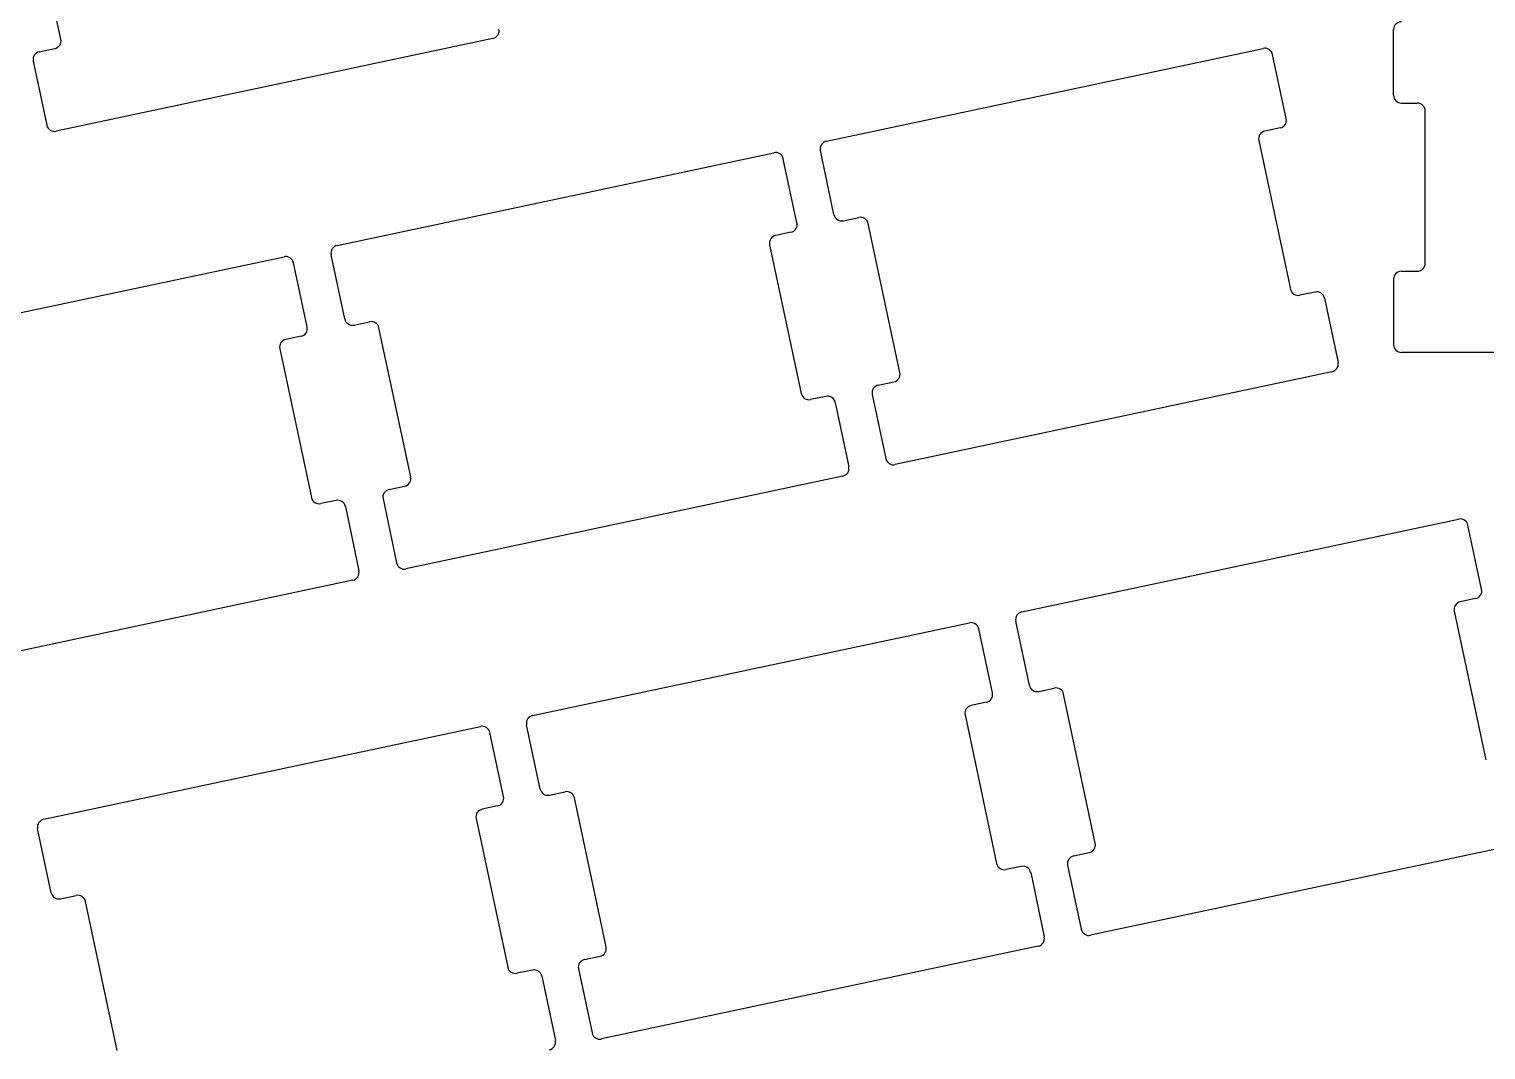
# Model space of a CAD drawing. Extents: x 7 to 394, y -192 to -46.
# Drawn here: x 212.8 to 268.3, y -128.3 to -89.4 of the extents above; entities that cross this region are included whole.
import ezdxf

# ---------------------------------------------------------------- set-up
doc = ezdxf.new("R2010")
doc.units = 0
doc.layers.add('Pcb_17aa', color=7, linetype='CONTINUOUS')

msp = doc.modelspace()

# ---------------------------------------------------------------- linework, layer by layer
at = {"layer": 'Pcb_17aa'}
for p, q in [((213.988, -89.7592), (212.781, -84.0802)), ((213.988, -89.7592, -1.6), (212.781, -84.0802, -1.6)), ((213.988, -89.7592), (212.781, -84.0802)), ((213.988, -89.7592, -1.6), (212.781, -84.0802, -1.6)), ((230.443, -89.7317), (213.809, -93.267)), ((230.443, -89.7317, -1.6), (213.809, -93.267, -1.6)), ((230.443, -89.7317), (213.809, -93.267)), ((230.443, -89.7317, -1.6), (213.809, -93.267, -1.6)), ((213.988, -89.7592), (213.988, -89.7592, -1.6)), ((213.988, -89.7592), (213.988, -89.7592, -1.6)), ((230.443, -89.7317), (230.443, -89.7317, -1.6)), ((230.443, -89.7317), (230.443, -89.7317, -1.6)), ((264.744, -89.3956), (264.744, -89.3956, -1.6)), ((264.744, -89.3956), (264.744, -89.3956, -1.6)), ((264.744, -91.8947), (264.744, -89.3956)), ((264.744, -91.8947, -1.6), (264.744, -89.3956, -1.6)), ((264.744, -91.8947), (264.744, -89.3956)), ((264.744, -91.8947, -1.6), (264.744, -89.3956, -1.6)), ((213.166, -90.2407), (213.757, -90.115)), ((213.166, -90.2407, -1.6), (213.757, -90.115, -1.6)), ((213.166, -90.2407), (213.757, -90.115)), ((213.166, -90.2407, -1.6), (213.757, -90.115, -1.6)), ((213.166, -90.2407), (213.166, -90.2407, -1.6)), ((213.166, -90.2407), (213.166, -90.2407, -1.6)), ((213.757, -90.115), (213.757, -90.115, -1.6)), ((213.757, -90.115), (213.757, -90.115, -1.6)), ((243.143, -93.644), (259.777, -90.1084)), ((243.143, -93.644, -1.6), (259.777, -90.1084, -1.6)), ((243.143, -93.644), (259.777, -90.1084)), ((243.143, -93.644, -1.6), (259.777, -90.1084, -1.6)), ((259.777, -90.1084), (259.777, -90.1084, -1.6)), ((259.777, -90.1084), (259.777, -90.1084, -1.6)), ((260.132, -90.3394), (260.132, -90.3394, -1.6)), ((260.654, -92.7834), (260.132, -90.3394)), ((260.654, -92.7834, -1.6), (260.132, -90.3394, -1.6)), ((260.132, -90.3394), (260.132, -90.3394, -1.6)), ((260.654, -92.7834), (260.132, -90.3394)), ((260.654, -92.7834, -1.6), (260.132, -90.3394, -1.6)), ((212.935, -90.5965), (212.935, -90.5965, -1.6)), ((212.935, -90.5965), (213.453, -93.036)), ((212.935, -90.5965, -1.6), (213.453, -93.036, -1.6)), ((212.935, -90.5965), (212.935, -90.5965, -1.6)), ((212.935, -90.5965), (213.453, -93.036)), ((212.935, -90.5965, -1.6), (213.453, -93.036, -1.6)), ((264.744, -91.8947), (264.744, -91.8947, -1.6)), ((264.744, -91.8947), (264.744, -91.8947, -1.6)), ((265.044, -92.1947), (265.648, -92.1941)), ((265.044, -92.1947, -1.6), (265.648, -92.1941, -1.6)), ((265.044, -92.1947), (265.648, -92.1941)), ((265.044, -92.1947, -1.6), (265.648, -92.1941, -1.6)), ((265.044, -92.1947), (265.044, -92.1947, -1.6)), ((265.044, -92.1947), (265.044, -92.1947, -1.6)), ((265.648, -92.1941), (265.648, -92.1941, -1.6)), ((265.648, -92.1941), (265.648, -92.1941, -1.6)), ((265.948, -92.4941), (265.948, -92.4941, -1.6)), ((265.948, -92.4941), (265.948, -92.4941, -1.6)), ((265.948, -98.3), (265.948, -92.4941)), ((265.948, -98.3, -1.6), (265.948, -92.4941, -1.6)), ((265.948, -98.3), (265.948, -92.4941)), ((265.948, -98.3, -1.6), (265.948, -92.4941, -1.6)), ((213.453, -93.036), (213.453, -93.036, -1.6)), ((213.453, -93.036), (213.453, -93.036, -1.6)), ((260.423, -93.1392), (259.842, -93.2625)), ((260.423, -93.1392, -1.6), (259.842, -93.2625, -1.6)), ((260.423, -93.1392), (259.842, -93.2625)), ((260.423, -93.1392, -1.6), (259.842, -93.2625, -1.6)), ((260.423, -93.1392), (260.423, -93.1392, -1.6)), ((260.423, -93.1392), (260.423, -93.1392, -1.6)), ((260.654, -92.7834), (260.654, -92.7834, -1.6)), ((260.654, -92.7834), (260.654, -92.7834, -1.6)), ((213.809, -93.267), (213.809, -93.267, -1.6)), ((213.809, -93.267), (213.809, -93.267, -1.6)), ((243.143, -93.644), (243.143, -93.644, -1.6)), ((243.143, -93.644), (243.143, -93.644, -1.6)), ((259.611, -93.6183), (259.611, -93.6183, -1.6)), ((259.611, -93.6183), (259.611, -93.6183, -1.6)), ((259.611, -93.6183), (260.815, -99.2824)), ((259.611, -93.6183, -1.6), (260.815, -99.2824, -1.6)), ((259.611, -93.6183), (260.815, -99.2824)), ((259.611, -93.6183, -1.6), (260.815, -99.2824, -1.6)), ((259.842, -93.2625), (259.842, -93.2625, -1.6)), ((259.842, -93.2625), (259.842, -93.2625, -1.6)), ((224.512, -97.6191), (241.146, -94.0835)), ((224.512, -97.6191, -1.6), (241.146, -94.0835, -1.6)), ((224.512, -97.6191), (241.146, -94.0835)), ((224.512, -97.6191, -1.6), (241.146, -94.0835, -1.6)), ((241.146, -94.0835), (241.146, -94.0835, -1.6)), ((241.146, -94.0835), (241.146, -94.0835, -1.6)), ((242.912, -93.9998), (242.912, -93.9998, -1.6)), ((242.912, -93.9998), (242.912, -93.9998, -1.6)), ((243.432, -96.4442), (242.912, -93.9998)), ((243.432, -96.4442, -1.6), (242.912, -93.9998, -1.6)), ((243.432, -96.4442), (242.912, -93.9998)), ((243.432, -96.4442, -1.6), (242.912, -93.9998, -1.6)), ((241.502, -94.3145), (241.502, -94.3145, -1.6)), ((242.023, -96.7585), (241.502, -94.3145)), ((242.023, -96.7585, -1.6), (241.502, -94.3145, -1.6)), ((241.502, -94.3145), (241.502, -94.3145, -1.6)), ((242.023, -96.7585), (241.502, -94.3145)), ((242.023, -96.7585, -1.6), (241.502, -94.3145, -1.6)), ((243.432, -96.4442), (243.432, -96.4442, -1.6)), ((243.432, -96.4442), (243.432, -96.4442, -1.6)), ((242.023, -96.7585), (242.023, -96.7585, -1.6)), ((242.023, -96.7585), (242.023, -96.7585, -1.6)), ((243.788, -96.6753), (244.378, -96.5491)), ((243.788, -96.6753, -1.6), (244.378, -96.5491, -1.6)), ((243.788, -96.6753), (244.378, -96.5491)), ((243.788, -96.6753, -1.6), (244.378, -96.5491, -1.6)), ((243.788, -96.6753), (243.788, -96.6753, -1.6)), ((243.788, -96.6753), (243.788, -96.6753, -1.6)), ((244.378, -96.5491), (244.378, -96.5491, -1.6)), ((244.378, -96.5491), (244.378, -96.5491, -1.6)), ((244.734, -96.7802), (244.734, -96.7802, -1.6)), ((244.734, -96.7802), (244.734, -96.7802, -1.6)), ((245.941, -102.459), (244.734, -96.7802)), ((245.941, -102.459, -1.6), (244.734, -96.7802, -1.6)), ((245.941, -102.459), (244.734, -96.7802)), ((245.941, -102.459, -1.6), (244.734, -96.7802, -1.6)), ((224.512, -97.6191), (224.512, -97.6191, -1.6)), ((224.512, -97.6191), (224.512, -97.6191, -1.6)), ((240.98, -97.5934), (240.98, -97.5934, -1.6)), ((240.98, -97.5934), (240.98, -97.5934, -1.6)), ((240.98, -97.5934), (242.184, -103.258)), ((240.98, -97.5934, -1.6), (242.184, -103.258, -1.6)), ((240.98, -97.5934), (242.184, -103.258)), ((240.98, -97.5934, -1.6), (242.184, -103.258, -1.6)), ((241.792, -97.1143), (241.211, -97.2376)), ((241.792, -97.1143, -1.6), (241.211, -97.2376, -1.6)), ((241.792, -97.1143), (241.211, -97.2376)), ((241.792, -97.1143, -1.6), (241.211, -97.2376, -1.6)), ((241.211, -97.2376), (241.211, -97.2376, -1.6)), ((241.211, -97.2376), (241.211, -97.2376, -1.6)), ((241.792, -97.1143), (241.792, -97.1143, -1.6)), ((241.792, -97.1143), (241.792, -97.1143, -1.6)), ((205.856, -101.581), (222.489, -98.0459)), ((205.856, -101.581, -1.6), (222.489, -98.0459, -1.6)), ((205.856, -101.581), (222.489, -98.0459)), ((205.856, -101.581, -1.6), (222.489, -98.0459, -1.6)), ((222.489, -98.0459), (222.489, -98.0459, -1.6)), ((222.489, -98.0459), (222.489, -98.0459, -1.6)), ((224.281, -97.9749), (224.281, -97.9749, -1.6)), ((224.281, -97.9749), (224.281, -97.9749, -1.6)), ((224.801, -100.419), (224.281, -97.9749)), ((224.801, -100.419, -1.6), (224.281, -97.9749, -1.6)), ((224.801, -100.419), (224.281, -97.9749)), ((224.801, -100.419, -1.6), (224.281, -97.9749, -1.6)), ((222.845, -98.2769), (222.845, -98.2769, -1.6)), ((223.367, -100.721), (222.845, -98.2769)), ((223.367, -100.721, -1.6), (222.845, -98.2769, -1.6)), ((222.845, -98.2769), (222.845, -98.2769, -1.6)), ((223.367, -100.721), (222.845, -98.2769)), ((223.367, -100.721, -1.6), (222.845, -98.2769, -1.6)), ((265.044, -98.6), (265.044, -98.6, -1.6)), ((265.044, -98.6), (265.044, -98.6, -1.6)), ((265.044, -98.6), (265.648, -98.6)), ((265.044, -98.6, -1.6), (265.648, -98.6, -1.6)), ((265.044, -98.6), (265.648, -98.6)), ((265.044, -98.6, -1.6), (265.648, -98.6, -1.6)), ((265.648, -98.6), (265.648, -98.6, -1.6)), ((265.648, -98.6), (265.648, -98.6, -1.6)), ((265.948, -98.3), (265.948, -98.3, -1.6)), ((265.948, -98.3), (265.948, -98.3, -1.6)), ((260.815, -99.2824), (260.815, -99.2824, -1.6)), ((260.815, -99.2824), (260.815, -99.2824, -1.6)), ((264.744, -98.9), (264.744, -98.9, -1.6)), ((264.744, -98.9), (264.744, -101.394)), ((264.744, -98.9, -1.6), (264.744, -101.394, -1.6)), ((264.744, -98.9), (264.744, -98.9, -1.6)), ((264.744, -98.9), (264.744, -101.394)), ((264.744, -98.9, -1.6), (264.744, -101.394, -1.6)), ((261.755, -99.3916), (261.171, -99.5135)), ((261.755, -99.3916, -1.6), (261.171, -99.5135, -1.6)), ((261.755, -99.3916), (261.171, -99.5135)), ((261.755, -99.3916, -1.6), (261.171, -99.5135, -1.6)), ((261.171, -99.5135), (261.171, -99.5135, -1.6)), ((261.171, -99.5135), (261.171, -99.5135, -1.6)), ((261.755, -99.3916), (261.755, -99.3916, -1.6)), ((261.755, -99.3916), (261.755, -99.3916, -1.6)), ((262.111, -99.6227), (262.111, -99.6227, -1.6)), ((262.111, -99.6227), (262.111, -99.6227, -1.6)), ((262.111, -99.6227), (262.627, -102.076)), ((262.111, -99.6227, -1.6), (262.627, -102.076, -1.6)), ((262.111, -99.6227), (262.627, -102.076)), ((262.111, -99.6227, -1.6), (262.627, -102.076, -1.6)), ((223.367, -100.721), (223.367, -100.721, -1.6)), ((223.367, -100.721), (223.367, -100.721, -1.6)), ((224.801, -100.419), (224.801, -100.419, -1.6)), ((224.801, -100.419), (224.801, -100.419, -1.6)), ((225.157, -100.65), (225.747, -100.524)), ((225.157, -100.65, -1.6), (225.747, -100.524, -1.6)), ((225.157, -100.65), (225.747, -100.524)), ((225.157, -100.65, -1.6), (225.747, -100.524, -1.6)), ((225.157, -100.65), (225.157, -100.65, -1.6)), ((225.157, -100.65), (225.157, -100.65, -1.6)), ((225.747, -100.524), (225.747, -100.524, -1.6)), ((225.747, -100.524), (225.747, -100.524, -1.6)), ((226.103, -100.755), (226.103, -100.755, -1.6)), ((226.103, -100.755), (226.103, -100.755, -1.6)), ((227.311, -106.434), (226.103, -100.755)), ((227.311, -106.434, -1.6), (226.103, -100.755, -1.6)), ((227.311, -106.434), (226.103, -100.755)), ((227.311, -106.434, -1.6), (226.103, -100.755, -1.6)), ((223.136, -101.077), (222.555, -101.2)), ((223.136, -101.077, -1.6), (222.555, -101.2, -1.6)), ((223.136, -101.077), (222.555, -101.2)), ((223.136, -101.077, -1.6), (222.555, -101.2, -1.6)), ((222.555, -101.2), (222.555, -101.2, -1.6)), ((222.555, -101.2), (222.555, -101.2, -1.6)), ((223.136, -101.077), (223.136, -101.077, -1.6)), ((223.136, -101.077), (223.136, -101.077, -1.6)), ((264.744, -101.394), (264.744, -101.394, -1.6)), ((264.744, -101.394), (264.744, -101.394, -1.6)), ((222.324, -101.556), (222.324, -101.556, -1.6)), ((222.324, -101.556), (222.324, -101.556, -1.6)), ((222.324, -101.556), (223.528, -107.22)), ((222.324, -101.556, -1.6), (223.528, -107.22, -1.6)), ((222.324, -101.556), (223.528, -107.22)), ((222.324, -101.556, -1.6), (223.528, -107.22, -1.6)), ((262.627, -102.076), (262.627, -102.076, -1.6)), ((262.627, -102.076), (262.627, -102.076, -1.6)), ((265.044, -101.694), (265.044, -101.694, -1.6)), ((282.049, -101.694), (265.044, -101.694)), ((282.049, -101.694, -1.6), (265.044, -101.694, -1.6)), ((265.044, -101.694), (265.044, -101.694, -1.6)), ((282.049, -101.694), (265.044, -101.694)), ((282.049, -101.694, -1.6), (265.044, -101.694, -1.6)), ((262.396, -102.432), (245.762, -105.967)), ((262.396, -102.432, -1.6), (245.762, -105.967, -1.6)), ((262.396, -102.432), (245.762, -105.967)), ((262.396, -102.432, -1.6), (245.762, -105.967, -1.6)), ((245.941, -102.459), (245.941, -102.459, -1.6)), ((245.941, -102.459), (245.941, -102.459, -1.6)), ((262.396, -102.432), (262.396, -102.432, -1.6)), ((262.396, -102.432), (262.396, -102.432, -1.6)), ((245.119, -102.941), (245.71, -102.815)), ((245.119, -102.941, -1.6), (245.71, -102.815, -1.6)), ((245.119, -102.941), (245.71, -102.815)), ((245.119, -102.941, -1.6), (245.71, -102.815, -1.6)), ((245.119, -102.941), (245.119, -102.941, -1.6)), ((245.119, -102.941), (245.119, -102.941, -1.6)), ((245.71, -102.815), (245.71, -102.815, -1.6)), ((245.71, -102.815), (245.71, -102.815, -1.6)), ((242.184, -103.258), (242.184, -103.258, -1.6)), ((242.184, -103.258), (242.184, -103.258, -1.6)), ((243.124, -103.367), (242.54, -103.489)), ((243.124, -103.367, -1.6), (242.54, -103.489, -1.6)), ((243.124, -103.367), (242.54, -103.489)), ((243.124, -103.367, -1.6), (242.54, -103.489, -1.6)), ((242.54, -103.489), (242.54, -103.489, -1.6)), ((242.54, -103.489), (242.54, -103.489, -1.6)), ((243.124, -103.367), (243.124, -103.367, -1.6)), ((243.124, -103.367), (243.124, -103.367, -1.6)), ((243.48, -103.598), (243.48, -103.598, -1.6)), ((243.48, -103.598), (243.48, -103.598, -1.6)), ((243.48, -103.598), (243.996, -106.051)), ((243.48, -103.598, -1.6), (243.996, -106.051, -1.6)), ((243.48, -103.598), (243.996, -106.051)), ((243.48, -103.598, -1.6), (243.996, -106.051, -1.6)), ((244.888, -103.296), (244.888, -103.296, -1.6)), ((244.888, -103.296), (245.407, -105.736)), ((244.888, -103.296, -1.6), (245.407, -105.736, -1.6)), ((244.888, -103.296), (244.888, -103.296, -1.6)), ((244.888, -103.296), (245.407, -105.736)), ((244.888, -103.296, -1.6), (245.407, -105.736, -1.6)), ((245.407, -105.736), (245.407, -105.736, -1.6)), ((245.407, -105.736), (245.407, -105.736, -1.6)), ((243.765, -106.407), (227.131, -109.942)), ((243.765, -106.407, -1.6), (227.131, -109.942, -1.6)), ((243.765, -106.407), (227.131, -109.942)), ((243.765, -106.407, -1.6), (227.131, -109.942, -1.6)), ((227.311, -106.434), (227.311, -106.434, -1.6)), ((227.311, -106.434), (227.311, -106.434, -1.6)), ((243.765, -106.407), (243.765, -106.407, -1.6)), ((243.765, -106.407), (243.765, -106.407, -1.6)), ((243.996, -106.051), (243.996, -106.051, -1.6)), ((243.996, -106.051), (243.996, -106.051, -1.6)), ((245.762, -105.967), (245.762, -105.967, -1.6)), ((245.762, -105.967), (245.762, -105.967, -1.6)), ((226.488, -106.916), (227.079, -106.79)), ((226.488, -106.916, -1.6), (227.079, -106.79, -1.6)), ((226.488, -106.916), (227.079, -106.79)), ((226.488, -106.916, -1.6), (227.079, -106.79, -1.6)), ((226.488, -106.916), (226.488, -106.916, -1.6)), ((226.488, -106.916), (226.488, -106.916, -1.6)), ((227.079, -106.79), (227.079, -106.79, -1.6)), ((227.079, -106.79), (227.079, -106.79, -1.6)), ((223.528, -107.22), (223.528, -107.22, -1.6)), ((223.528, -107.22), (223.528, -107.22, -1.6)), ((224.468, -107.329), (223.884, -107.451)), ((224.468, -107.329, -1.6), (223.884, -107.451, -1.6)), ((224.468, -107.329), (223.884, -107.451)), ((224.468, -107.329, -1.6), (223.884, -107.451, -1.6)), ((223.884, -107.451), (223.884, -107.451, -1.6)), ((223.884, -107.451), (223.884, -107.451, -1.6)), ((224.468, -107.329), (224.468, -107.329, -1.6)), ((224.468, -107.329), (224.468, -107.329, -1.6)), ((224.823, -107.56), (224.823, -107.56, -1.6)), ((224.823, -107.56), (224.823, -107.56, -1.6)), ((224.823, -107.56), (225.34, -110.013)), ((224.823, -107.56, -1.6), (225.34, -110.013, -1.6)), ((224.823, -107.56), (225.34, -110.013)), ((224.823, -107.56, -1.6), (225.34, -110.013, -1.6)), ((226.257, -107.272), (226.257, -107.272, -1.6)), ((226.257, -107.272), (226.776, -109.711)), ((226.257, -107.272, -1.6), (226.776, -109.711, -1.6)), ((226.257, -107.272), (226.257, -107.272, -1.6)), ((226.257, -107.272), (226.776, -109.711)), ((226.257, -107.272, -1.6), (226.776, -109.711, -1.6)), ((250.585, -111.576), (267.219, -108.041)), ((250.585, -111.576, -1.6), (267.219, -108.041, -1.6)), ((250.585, -111.576), (267.219, -108.041)), ((250.585, -111.576, -1.6), (267.219, -108.041, -1.6)), ((267.219, -108.041), (267.219, -108.041, -1.6)), ((267.219, -108.041), (267.219, -108.041, -1.6)), ((267.575, -108.272), (267.575, -108.272, -1.6)), ((268.096, -110.716), (267.575, -108.272)), ((268.096, -110.716, -1.6), (267.575, -108.272, -1.6)), ((267.575, -108.272), (267.575, -108.272, -1.6)), ((268.096, -110.716), (267.575, -108.272)), ((268.096, -110.716, -1.6), (267.575, -108.272, -1.6)), ((226.776, -109.711), (226.776, -109.711, -1.6)), ((226.776, -109.711), (226.776, -109.711, -1.6)), ((225.109, -110.369), (208.475, -113.905)), ((225.109, -110.369, -1.6), (208.475, -113.905, -1.6)), ((225.109, -110.369), (208.475, -113.905)), ((225.109, -110.369, -1.6), (208.475, -113.905, -1.6)), ((225.109, -110.369), (225.109, -110.369, -1.6)), ((225.109, -110.369), (225.109, -110.369, -1.6)), ((225.34, -110.013), (225.34, -110.013, -1.6)), ((225.34, -110.013), (225.34, -110.013, -1.6)), ((227.131, -109.942), (227.131, -109.942, -1.6)), ((227.131, -109.942), (227.131, -109.942, -1.6)), ((268.096, -110.716), (268.096, -110.716, -1.6)), ((268.096, -110.716), (268.096, -110.716, -1.6)), ((267.865, -111.072), (267.284, -111.195)), ((267.865, -111.072, -1.6), (267.284, -111.195, -1.6)), ((267.865, -111.072), (267.284, -111.195)), ((267.865, -111.072, -1.6), (267.284, -111.195, -1.6)), ((267.284, -111.195), (267.284, -111.195, -1.6)), ((267.284, -111.195), (267.284, -111.195, -1.6)), ((267.865, -111.072), (267.865, -111.072, -1.6)), ((267.865, -111.072), (267.865, -111.072, -1.6)), ((231.954, -115.526), (248.588, -111.99)), ((231.954, -115.526, -1.6), (248.588, -111.99, -1.6)), ((231.954, -115.526), (248.588, -111.99)), ((231.954, -115.526, -1.6), (248.588, -111.99, -1.6)), ((248.588, -111.99), (248.588, -111.99, -1.6)), ((248.588, -111.99), (248.588, -111.99, -1.6)), ((250.354, -111.932), (250.354, -111.932, -1.6)), ((250.354, -111.932), (250.354, -111.932, -1.6)), ((250.874, -114.377), (250.354, -111.932)), ((250.874, -114.377, -1.6), (250.354, -111.932, -1.6)), ((250.874, -114.377), (250.354, -111.932)), ((250.874, -114.377, -1.6), (250.354, -111.932, -1.6)), ((250.585, -111.576), (250.585, -111.576, -1.6)), ((250.585, -111.576), (250.585, -111.576, -1.6)), ((267.053, -111.551), (267.053, -111.551, -1.6)), ((267.053, -111.551), (267.053, -111.551, -1.6)), ((267.053, -111.551), (268.257, -117.215)), ((267.053, -111.551, -1.6), (268.257, -117.215, -1.6)), ((267.053, -111.551), (268.257, -117.215)), ((267.053, -111.551, -1.6), (268.257, -117.215, -1.6)), ((248.944, -112.222), (248.944, -112.222, -1.6)), ((249.466, -114.666), (248.944, -112.222)), ((249.466, -114.666, -1.6), (248.944, -112.222, -1.6)), ((248.944, -112.222), (248.944, -112.222, -1.6)), ((249.466, -114.666), (248.944, -112.222)), ((249.466, -114.666, -1.6), (248.944, -112.222, -1.6)), ((249.466, -114.666), (249.466, -114.666, -1.6)), ((249.466, -114.666), (249.466, -114.666, -1.6)), ((250.874, -114.377), (250.874, -114.377, -1.6)), ((250.874, -114.377), (250.874, -114.377, -1.6)), ((251.23, -114.608), (251.82, -114.482)), ((251.23, -114.608, -1.6), (251.82, -114.482, -1.6)), ((251.23, -114.608), (251.82, -114.482)), ((251.23, -114.608, -1.6), (251.82, -114.482, -1.6)), ((251.23, -114.608), (251.23, -114.608, -1.6)), ((251.23, -114.608), (251.23, -114.608, -1.6)), ((251.82, -114.482), (251.82, -114.482, -1.6)), ((251.82, -114.482), (251.82, -114.482, -1.6)), ((252.176, -114.713), (252.176, -114.713, -1.6)), ((252.176, -114.713), (252.176, -114.713, -1.6)), ((253.384, -120.392), (252.176, -114.713)), ((253.384, -120.392, -1.6), (252.176, -114.713, -1.6)), ((253.384, -120.392), (252.176, -114.713)), ((253.384, -120.392, -1.6), (252.176, -114.713, -1.6)), ((249.235, -115.021), (248.653, -115.145)), ((249.235, -115.021, -1.6), (248.653, -115.145, -1.6)), ((249.235, -115.021), (248.653, -115.145)), ((249.235, -115.021, -1.6), (248.653, -115.145, -1.6)), ((248.653, -115.145), (248.653, -115.145, -1.6)), ((248.653, -115.145), (248.653, -115.145, -1.6)), ((249.235, -115.021), (249.235, -115.021, -1.6)), ((249.235, -115.021), (249.235, -115.021, -1.6)), ((213.336, -119.476), (229.97, -115.94)), ((213.336, -119.476, -1.6), (229.97, -115.94, -1.6)), ((213.336, -119.476), (229.97, -115.94)), ((213.336, -119.476, -1.6), (229.97, -115.94, -1.6)), ((229.97, -115.94), (229.97, -115.94, -1.6)), ((229.97, -115.94), (229.97, -115.94, -1.6)), ((231.723, -115.882), (231.723, -115.882, -1.6)), ((231.723, -115.882), (231.723, -115.882, -1.6)), ((232.243, -118.326), (231.723, -115.882)), ((232.243, -118.326, -1.6), (231.723, -115.882, -1.6)), ((232.243, -118.326), (231.723, -115.882)), ((232.243, -118.326, -1.6), (231.723, -115.882, -1.6)), ((231.954, -115.526), (231.954, -115.526, -1.6)), ((231.954, -115.526), (231.954, -115.526, -1.6)), ((248.422, -115.5), (248.422, -115.5, -1.6)), ((248.422, -115.5), (248.422, -115.5, -1.6)), ((248.422, -115.5), (249.626, -121.165)), ((248.422, -115.5, -1.6), (249.626, -121.165, -1.6)), ((248.422, -115.5), (249.626, -121.165)), ((248.422, -115.5, -1.6), (249.626, -121.165, -1.6)), ((230.326, -116.171), (230.326, -116.171, -1.6)), ((230.847, -118.615), (230.326, -116.171)), ((230.847, -118.615, -1.6), (230.326, -116.171, -1.6)), ((230.326, -116.171), (230.326, -116.171, -1.6)), ((230.847, -118.615), (230.326, -116.171)), ((230.847, -118.615, -1.6), (230.326, -116.171, -1.6)), ((268.257, -117.215), (268.257, -117.215, -1.6)), ((268.257, -117.215), (268.257, -117.215, -1.6)), ((230.847, -118.615), (230.847, -118.615, -1.6)), ((230.847, -118.615), (230.847, -118.615, -1.6)), ((232.243, -118.326), (232.243, -118.326, -1.6)), ((232.243, -118.326), (232.243, -118.326, -1.6)), ((232.599, -118.557), (233.19, -118.431)), ((232.599, -118.557, -1.6), (233.19, -118.431, -1.6)), ((232.599, -118.557), (233.19, -118.431)), ((232.599, -118.557, -1.6), (233.19, -118.431, -1.6)), ((232.599, -118.557), (232.599, -118.557, -1.6)), ((232.599, -118.557), (232.599, -118.557, -1.6)), ((233.19, -118.431), (233.19, -118.431, -1.6)), ((233.19, -118.431), (233.19, -118.431, -1.6)), ((233.545, -118.662), (233.545, -118.662, -1.6)), ((233.545, -118.662), (233.545, -118.662, -1.6)), ((234.753, -124.341), (233.545, -118.662)), ((234.753, -124.341, -1.6), (233.545, -118.662, -1.6)), ((234.753, -124.341), (233.545, -118.662)), ((234.753, -124.341, -1.6), (233.545, -118.662, -1.6)), ((230.616, -118.971), (230.035, -119.094)), ((230.616, -118.971, -1.6), (230.035, -119.094, -1.6)), ((230.616, -118.971), (230.035, -119.094)), ((230.616, -118.971, -1.6), (230.035, -119.094, -1.6)), ((230.035, -119.094), (230.035, -119.094, -1.6)), ((230.035, -119.094), (230.035, -119.094, -1.6)), ((230.616, -118.971), (230.616, -118.971, -1.6)), ((230.616, -118.971), (230.616, -118.971, -1.6)), ((213.336, -119.476), (213.336, -119.476, -1.6)), ((213.336, -119.476), (213.336, -119.476, -1.6)), ((229.804, -119.45), (229.804, -119.45, -1.6)), ((229.804, -119.45), (229.804, -119.45, -1.6)), ((229.804, -119.45), (231.008, -125.114)), ((229.804, -119.45, -1.6), (231.008, -125.114, -1.6)), ((229.804, -119.45), (231.008, -125.114)), ((229.804, -119.45, -1.6), (231.008, -125.114, -1.6)), ((213.105, -119.832), (213.105, -119.832, -1.6)), ((213.105, -119.832), (213.105, -119.832, -1.6)), ((213.625, -122.276), (213.105, -119.832)), ((213.625, -122.276, -1.6), (213.105, -119.832, -1.6)), ((213.625, -122.276), (213.105, -119.832)), ((213.625, -122.276, -1.6), (213.105, -119.832, -1.6)), ((269.838, -120.364), (253.205, -123.899)), ((269.838, -120.364, -1.6), (253.205, -123.899, -1.6)), ((269.838, -120.364), (253.205, -123.899)), ((269.838, -120.364, -1.6), (253.205, -123.899, -1.6)), ((252.561, -120.873), (253.153, -120.747)), ((252.561, -120.873, -1.6), (253.153, -120.747, -1.6)), ((252.561, -120.873), (253.153, -120.747)), ((252.561, -120.873, -1.6), (253.153, -120.747, -1.6)), ((252.561, -120.873), (252.561, -120.873, -1.6)), ((252.561, -120.873), (252.561, -120.873, -1.6)), ((253.153, -120.747), (253.153, -120.747, -1.6)), ((253.153, -120.747), (253.153, -120.747, -1.6)), ((253.384, -120.392), (253.384, -120.392, -1.6)), ((253.384, -120.392), (253.384, -120.392, -1.6)), ((249.626, -121.165), (249.626, -121.165, -1.6)), ((249.626, -121.165), (249.626, -121.165, -1.6)), ((250.566, -121.274), (249.982, -121.396)), ((250.566, -121.274, -1.6), (249.982, -121.396, -1.6)), ((250.566, -121.274), (249.982, -121.396)), ((250.566, -121.274, -1.6), (249.982, -121.396, -1.6)), ((249.982, -121.396), (249.982, -121.396, -1.6)), ((249.982, -121.396), (249.982, -121.396, -1.6)), ((250.566, -121.274), (250.566, -121.274, -1.6)), ((250.566, -121.274), (250.566, -121.274, -1.6)), ((252.33, -121.229), (252.33, -121.229, -1.6)), ((252.33, -121.229), (252.849, -123.668)), ((252.33, -121.229, -1.6), (252.849, -123.668, -1.6)), ((252.33, -121.229), (252.33, -121.229, -1.6)), ((252.33, -121.229), (252.849, -123.668)), ((252.33, -121.229, -1.6), (252.849, -123.668, -1.6)), ((250.922, -121.505), (250.922, -121.505, -1.6)), ((250.922, -121.505), (250.922, -121.505, -1.6)), ((250.922, -121.505), (251.438, -123.958)), ((250.922, -121.505, -1.6), (251.438, -123.958, -1.6)), ((250.922, -121.505), (251.438, -123.958)), ((250.922, -121.505, -1.6), (251.438, -123.958, -1.6)), ((213.625, -122.276), (213.625, -122.276, -1.6)), ((213.625, -122.276), (213.625, -122.276, -1.6)), ((213.981, -122.507), (214.571, -122.381)), ((213.981, -122.507, -1.6), (214.571, -122.381, -1.6)), ((213.981, -122.507), (214.571, -122.381)), ((213.981, -122.507, -1.6), (214.571, -122.381, -1.6)), ((213.981, -122.507), (213.981, -122.507, -1.6)), ((213.981, -122.507), (213.981, -122.507, -1.6)), ((214.571, -122.381), (214.571, -122.381, -1.6)), ((214.571, -122.381), (214.571, -122.381, -1.6)), ((214.927, -122.612), (214.927, -122.612, -1.6)), ((214.927, -122.612), (214.927, -122.612, -1.6)), ((216.135, -128.291), (214.927, -122.612)), ((216.135, -128.291, -1.6), (214.927, -122.612, -1.6)), ((216.135, -128.291), (214.927, -122.612)), ((216.135, -128.291, -1.6), (214.927, -122.612, -1.6)), ((252.849, -123.668), (252.849, -123.668, -1.6)), ((252.849, -123.668), (252.849, -123.668, -1.6)), ((251.438, -123.958), (251.438, -123.958, -1.6)), ((251.438, -123.958), (251.438, -123.958, -1.6)), ((253.205, -123.899), (253.205, -123.899, -1.6)), ((253.205, -123.899), (253.205, -123.899, -1.6)), ((233.93, -124.823), (234.522, -124.697)), ((233.93, -124.823, -1.6), (234.522, -124.697, -1.6)), ((233.93, -124.823), (234.522, -124.697)), ((233.93, -124.823, -1.6), (234.522, -124.697, -1.6)), ((234.522, -124.697), (234.522, -124.697, -1.6)), ((234.522, -124.697), (234.522, -124.697, -1.6)), ((251.207, -124.314), (234.574, -127.849)), ((251.207, -124.314, -1.6), (234.574, -127.849, -1.6)), ((251.207, -124.314), (234.574, -127.849)), ((251.207, -124.314, -1.6), (234.574, -127.849, -1.6)), ((234.753, -124.341), (234.753, -124.341, -1.6)), ((234.753, -124.341), (234.753, -124.341, -1.6)), ((251.207, -124.314), (251.207, -124.314, -1.6)), ((251.207, -124.314), (251.207, -124.314, -1.6)), ((231.008, -125.114), (231.008, -125.114, -1.6)), ((231.008, -125.114), (231.008, -125.114, -1.6)), ((231.948, -125.223), (231.364, -125.345)), ((231.948, -125.223, -1.6), (231.364, -125.345, -1.6)), ((231.948, -125.223), (231.364, -125.345)), ((231.948, -125.223, -1.6), (231.364, -125.345, -1.6)), ((231.364, -125.345), (231.364, -125.345, -1.6)), ((231.364, -125.345), (231.364, -125.345, -1.6)), ((231.948, -125.223), (231.948, -125.223, -1.6)), ((231.948, -125.223), (231.948, -125.223, -1.6)), ((233.699, -125.179), (233.699, -125.179, -1.6)), ((233.699, -125.179), (234.218, -127.618)), ((233.699, -125.179, -1.6), (234.218, -127.618, -1.6)), ((233.699, -125.179), (233.699, -125.179, -1.6)), ((233.699, -125.179), (234.218, -127.618)), ((233.699, -125.179, -1.6), (234.218, -127.618, -1.6)), ((233.93, -124.823), (233.93, -124.823, -1.6)), ((233.93, -124.823), (233.93, -124.823, -1.6)), ((232.304, -125.455), (232.304, -125.455, -1.6)), ((232.304, -125.455), (232.304, -125.455, -1.6)), ((232.304, -125.455), (232.82, -127.908)), ((232.304, -125.455, -1.6), (232.82, -127.908, -1.6)), ((232.304, -125.455), (232.82, -127.908)), ((232.304, -125.455, -1.6), (232.82, -127.908, -1.6)), ((232.82, -127.908), (232.82, -127.908, -1.6)), ((232.82, -127.908), (232.82, -127.908, -1.6)), ((234.218, -127.618), (234.218, -127.618, -1.6)), ((234.218, -127.618), (234.218, -127.618, -1.6)), ((234.574, -127.849), (234.574, -127.849, -1.6)), ((234.574, -127.849), (234.574, -127.849, -1.6))]:
    msp.add_line(p, q, dxfattribs=at)
for centre, start, end in [((265.044, -89.3956), 90, 180), ((265.044, -89.3956, -1.6), 90, 180), ((265.044, -89.3956), 90, 180), ((265.044, -89.3956, -1.6), 90, 180), ((213.695, -89.8215), -78, 12), ((213.695, -89.8215, -1.6), -78, 12), ((213.695, -89.8215), -78, 12), ((213.695, -89.8215, -1.6), -78, 12), ((230.381, -89.4383), -78, 12), ((230.381, -89.4383, -1.6), -78, 12), ((230.381, -89.4383), -78, 12), ((230.381, -89.4383, -1.6), -78, 12), ((213.228, -90.5341), 102, -168), ((213.228, -90.5341, -1.6), 102, -168), ((213.228, -90.5341), 102, -168), ((213.228, -90.5341, -1.6), 102, -168), ((259.839, -90.4018), 12, 102), ((259.839, -90.4018, -1.6), 12, 102), ((259.839, -90.4018), 12, 102), ((259.839, -90.4018, -1.6), 12, 102), ((265.044, -91.8947), 180, -90), ((265.044, -91.8947, -1.6), 180, -90), ((265.044, -91.8947), 180, -90), ((265.044, -91.8947, -1.6), 180, -90), ((265.648, -92.4941), 0, 90), ((265.648, -92.4941, -1.6), 0, 90), ((265.648, -92.4941), 0, 90), ((265.648, -92.4941, -1.6), 0, 90), ((213.747, -92.9736), -168, -78), ((213.747, -92.9736, -1.6), -168, -78), ((213.747, -92.9736), -168, -78), ((213.747, -92.9736, -1.6), -168, -78), ((260.361, -92.8458), -78, 12), ((260.361, -92.8458, -1.6), -78, 12), ((260.361, -92.8458), -78, 12), ((260.361, -92.8458, -1.6), -78, 12), ((243.205, -93.9374), 102, -168), ((243.205, -93.9374, -1.6), 102, -168), ((243.205, -93.9374), 102, -168), ((243.205, -93.9374, -1.6), 102, -168), ((259.904, -93.5559), 102, -168), ((259.904, -93.5559, -1.6), 102, -168), ((259.904, -93.5559), 102, -168), ((259.904, -93.5559, -1.6), 102, -168), ((241.208, -94.3769), 12, 102), ((241.208, -94.3769, -1.6), 12, 102), ((241.208, -94.3769), 12, 102), ((241.208, -94.3769, -1.6), 12, 102), ((243.725, -96.3818), -168, -78), ((243.725, -96.3818, -1.6), -168, -78), ((243.725, -96.3818), -168, -78), ((243.725, -96.3818, -1.6), -168, -78), ((241.73, -96.8209), -78, 12), ((241.73, -96.8209, -1.6), -78, 12), ((241.73, -96.8209), -78, 12), ((241.73, -96.8209, -1.6), -78, 12), ((244.441, -96.8426), 12, 102), ((244.441, -96.8426, -1.6), 12, 102), ((244.441, -96.8426), 12, 102), ((244.441, -96.8426, -1.6), 12, 102), ((224.574, -97.9125), 102, -168), ((224.574, -97.9125, -1.6), 102, -168), ((224.574, -97.9125), 102, -168), ((224.574, -97.9125, -1.6), 102, -168), ((241.274, -97.531), 102, -168), ((241.274, -97.531, -1.6), 102, -168), ((241.274, -97.531), 102, -168), ((241.274, -97.531, -1.6), 102, -168), ((222.552, -98.3393), 12, 102), ((222.552, -98.3393, -1.6), 12, 102), ((222.552, -98.3393), 12, 102), ((222.552, -98.3393, -1.6), 12, 102), ((265.044, -98.9), 90, 180), ((265.044, -98.9, -1.6), 90, 180), ((265.044, -98.9), 90, 180), ((265.044, -98.9, -1.6), 90, 180), ((265.648, -98.3), -90, 0), ((265.648, -98.3, -1.6), -90, 0), ((265.648, -98.3), -90, 0), ((265.648, -98.3, -1.6), -90, 0), ((261.108, -99.22), -168, -78), ((261.108, -99.22, -1.6), -168, -78), ((261.108, -99.22), -168, -78), ((261.108, -99.22, -1.6), -168, -78), ((261.817, -99.6851), 12, 102), ((261.817, -99.6851, -1.6), 12, 102), ((261.817, -99.6851), 12, 102), ((261.817, -99.6851, -1.6), 12, 102), ((223.074, -100.783), -78, 12), ((223.074, -100.783, -1.6), -78, 12), ((223.074, -100.783), -78, 12), ((223.074, -100.783, -1.6), -78, 12), ((225.094, -100.357), -168, -78), ((225.094, -100.357, -1.6), -168, -78), ((225.094, -100.357), -168, -78), ((225.094, -100.357, -1.6), -168, -78), ((225.81, -100.818), 12, 102), ((225.81, -100.818, -1.6), 12, 102), ((225.81, -100.818), 12, 102), ((225.81, -100.818, -1.6), 12, 102), ((222.617, -101.493), 102, -168), ((222.617, -101.493, -1.6), 102, -168), ((222.617, -101.493), 102, -168), ((222.617, -101.493, -1.6), 102, -168), ((265.044, -101.394), 180, -90), ((265.044, -101.394, -1.6), 180, -90), ((265.044, -101.394), 180, -90), ((265.044, -101.394, -1.6), 180, -90), ((262.334, -102.138), -78, 12), ((262.334, -102.138, -1.6), -78, 12), ((262.334, -102.138), -78, 12), ((262.334, -102.138, -1.6), -78, 12), ((245.648, -102.522), -78, 12), ((245.648, -102.522, -1.6), -78, 12), ((245.648, -102.522), -78, 12), ((245.648, -102.522, -1.6), -78, 12), ((245.181, -103.234), 102, -168), ((245.181, -103.234, -1.6), 102, -168), ((245.181, -103.234), 102, -168), ((245.181, -103.234, -1.6), 102, -168), ((242.477, -103.195), -168, -78), ((242.477, -103.195, -1.6), -168, -78), ((242.477, -103.195), -168, -78), ((242.477, -103.195, -1.6), -168, -78), ((243.186, -103.66), 12, 102), ((243.186, -103.66, -1.6), 12, 102), ((243.186, -103.66), 12, 102), ((243.186, -103.66, -1.6), 12, 102), ((245.7, -105.674), -168, -78), ((245.7, -105.674, -1.6), -168, -78), ((245.7, -105.674), -168, -78), ((245.7, -105.674, -1.6), -168, -78), ((227.017, -106.497), -78, 12), ((227.017, -106.497, -1.6), -78, 12), ((227.017, -106.497), -78, 12), ((227.017, -106.497, -1.6), -78, 12), ((243.703, -106.113), -78, 12), ((243.703, -106.113, -1.6), -78, 12), ((243.703, -106.113), -78, 12), ((243.703, -106.113, -1.6), -78, 12), ((226.551, -107.209), 102, -168), ((226.551, -107.209, -1.6), 102, -168), ((226.551, -107.209), 102, -168), ((226.551, -107.209, -1.6), 102, -168), ((223.821, -107.158), -168, -78), ((223.821, -107.158, -1.6), -168, -78), ((223.821, -107.158), -168, -78), ((223.821, -107.158, -1.6), -168, -78), ((224.53, -107.623), 12, 102), ((224.53, -107.623, -1.6), 12, 102), ((224.53, -107.623), 12, 102), ((224.53, -107.623, -1.6), 12, 102), ((267.281, -108.334), 12, 102), ((267.281, -108.334, -1.6), 12, 102), ((267.281, -108.334), 12, 102), ((267.281, -108.334, -1.6), 12, 102), ((227.069, -109.649), -168, -78), ((227.069, -109.649, -1.6), -168, -78), ((227.069, -109.649), -168, -78), ((227.069, -109.649, -1.6), -168, -78), ((225.047, -110.076), -78, 12), ((225.047, -110.076, -1.6), -78, 12), ((225.047, -110.076), -78, 12), ((225.047, -110.076, -1.6), -78, 12), ((267.803, -110.778), -78, 12), ((267.803, -110.778, -1.6), -78, 12), ((267.803, -110.778), -78, 12), ((267.803, -110.778, -1.6), -78, 12), ((267.347, -111.488), 102, -168), ((267.347, -111.488, -1.6), 102, -168), ((267.347, -111.488), 102, -168), ((267.347, -111.488, -1.6), 102, -168), ((248.65, -112.284), 12, 102), ((248.65, -112.284, -1.6), 12, 102), ((248.65, -112.284), 12, 102), ((248.65, -112.284, -1.6), 12, 102), ((250.648, -111.87), 102, -168), ((250.648, -111.87, -1.6), 102, -168), ((250.648, -111.87), 102, -168), ((250.648, -111.87, -1.6), 102, -168), ((249.172, -114.728), -78, 12), ((249.172, -114.728, -1.6), -78, 12), ((249.172, -114.728), -78, 12), ((249.172, -114.728, -1.6), -78, 12), ((251.167, -114.314), -168, -78), ((251.167, -114.314, -1.6), -168, -78), ((251.167, -114.314), -168, -78), ((251.167, -114.314, -1.6), -168, -78), ((251.883, -114.775), 12, 102), ((251.883, -114.775, -1.6), 12, 102), ((251.883, -114.775), 12, 102), ((251.883, -114.775, -1.6), 12, 102), ((248.716, -115.438), 102, -168), ((248.716, -115.438, -1.6), 102, -168), ((248.716, -115.438), 102, -168), ((248.716, -115.438, -1.6), 102, -168), ((230.032, -116.234), 12, 102), ((230.032, -116.234, -1.6), 12, 102), ((230.032, -116.234), 12, 102), ((230.032, -116.234, -1.6), 12, 102), ((232.017, -115.819), 102, -168), ((232.017, -115.819, -1.6), 102, -168), ((232.017, -115.819), 102, -168), ((232.017, -115.819, -1.6), 102, -168), ((230.554, -118.678), -78, 12), ((230.554, -118.678, -1.6), -78, 12), ((230.554, -118.678), -78, 12), ((230.554, -118.678, -1.6), -78, 12), ((232.537, -118.264), -168, -78), ((232.537, -118.264, -1.6), -168, -78), ((232.537, -118.264), -168, -78), ((232.537, -118.264, -1.6), -168, -78), ((233.252, -118.725), 12, 102), ((233.252, -118.725, -1.6), 12, 102), ((233.252, -118.725), 12, 102), ((233.252, -118.725, -1.6), 12, 102), ((230.098, -119.388), 102, -168), ((230.098, -119.388, -1.6), 102, -168), ((230.098, -119.388), 102, -168), ((230.098, -119.388, -1.6), 102, -168), ((213.398, -119.769), 102, -168), ((213.398, -119.769, -1.6), 102, -168), ((213.398, -119.769), 102, -168), ((213.398, -119.769, -1.6), 102, -168), ((252.624, -121.167), 102, -168), ((252.624, -121.167, -1.6), 102, -168), ((252.624, -121.167), 102, -168), ((252.624, -121.167, -1.6), 102, -168), ((253.09, -120.454), -78, 12), ((253.09, -120.454, -1.6), -78, 12), ((253.09, -120.454), -78, 12), ((253.09, -120.454, -1.6), -78, 12), ((249.92, -121.102), -168, -78), ((249.92, -121.102, -1.6), -168, -78), ((249.92, -121.102), -168, -78), ((249.92, -121.102, -1.6), -168, -78), ((250.628, -121.567), 12, 102), ((250.628, -121.567, -1.6), 12, 102), ((250.628, -121.567), 12, 102), ((250.628, -121.567, -1.6), 12, 102), ((213.918, -122.214), -168, -78), ((213.918, -122.214, -1.6), -168, -78), ((213.918, -122.214), -168, -78), ((213.918, -122.214, -1.6), -168, -78), ((214.634, -122.674), 12, 102), ((214.634, -122.674, -1.6), 12, 102), ((214.634, -122.674), 12, 102), ((214.634, -122.674, -1.6), 12, 102), ((253.142, -123.606), -168, -78), ((253.142, -123.606, -1.6), -168, -78), ((253.142, -123.606), -168, -78), ((253.142, -123.606, -1.6), -168, -78), ((251.145, -124.02), -78, 12), ((251.145, -124.02, -1.6), -78, 12), ((251.145, -124.02), -78, 12), ((251.145, -124.02, -1.6), -78, 12), ((234.459, -124.404), -78, 12), ((234.459, -124.404, -1.6), -78, 12), ((234.459, -124.404), -78, 12), ((234.459, -124.404, -1.6), -78, 12), ((231.301, -125.052), -168, -78), ((231.301, -125.052, -1.6), -168, -78), ((231.301, -125.052), -168, -78), ((231.301, -125.052, -1.6), -168, -78), ((232.01, -125.517), 12, 102), ((232.01, -125.517, -1.6), 12, 102), ((232.01, -125.517), 12, 102), ((232.01, -125.517, -1.6), 12, 102), ((233.993, -125.116), 102, -168), ((233.993, -125.116, -1.6), 102, -168), ((233.993, -125.116), 102, -168), ((233.993, -125.116, -1.6), 102, -168), ((232.527, -127.97), -78, 12), ((232.527, -127.97, -1.6), -78, 12), ((232.527, -127.97), -78, 12), ((232.527, -127.97, -1.6), -78, 12), ((234.511, -127.556), -168, -78), ((234.511, -127.556, -1.6), -168, -78), ((234.511, -127.556), -168, -78), ((234.511, -127.556, -1.6), -168, -78)]:
    msp.add_arc(centre, 0.3, start, end, dxfattribs=at)

doc.saveas('drawing.dxf')
